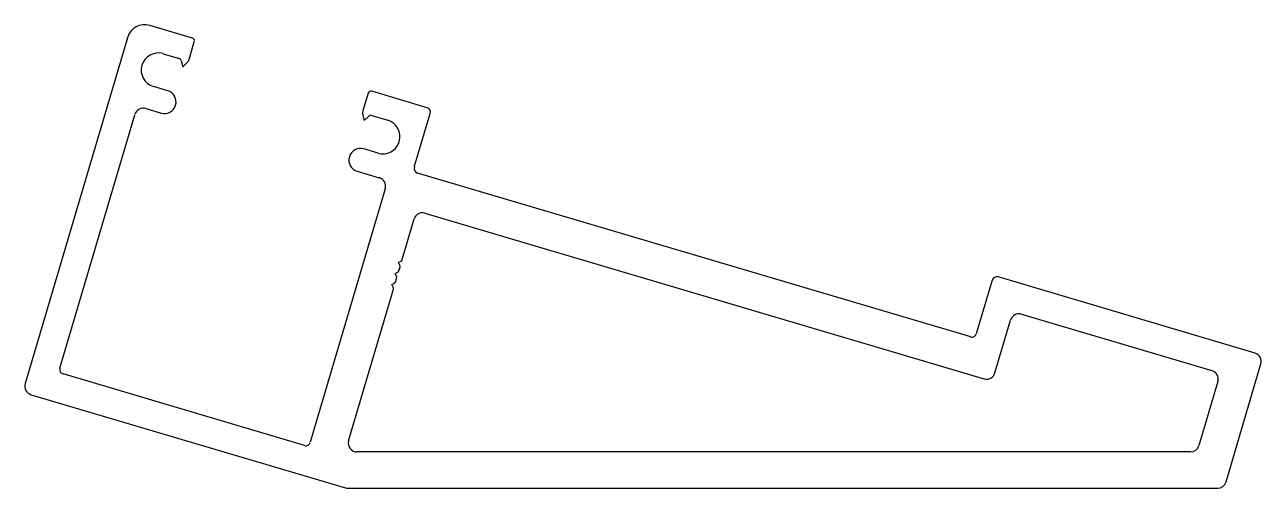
# Model space of a CAD drawing. Extents: x -49 to 59, y 6 to 46.
import ezdxf

# ---------------------------------------------------------------- set-up
doc = ezdxf.new("R2010")
doc.units = 0
doc.layers.add('5', color=7, linetype='CONTINUOUS')

msp = doc.modelspace()

# ---------------------------------------------------------------- linework, layer by layer
at = {"layer": '5'}
for p, q in [((-34.31, 45.29), (-38.03, 46.39)), ((-40, 45.32), (-48.96, 15.08)), ((-34.63, 43.33), (-34.14, 44.97)), ((-36.86, 43.92), (-35.46, 43.51)), ((-35.29, 43.33), (-35.16, 42.78)), ((-35.16, 42.78), (-34.7, 43.22)), ((-36.47, 40.68), (-37.72, 41.05)), ((-18.92, 40.47), (-19.41, 38.83)), ((-13.76, 39.2), (-18.61, 40.64)), ((-38.37, 39.12), (-37.05, 38.73)), ((-45.91, 16.43), (-39.34, 38.59)), ((-19.41, 38.69), (-19.26, 38.08)), ((-19.26, 38.08), (-18.86, 38.46)), ((-18.61, 38.52), (-17.21, 38.1)), ((-14.88, 34), (-13.49, 38.7)), ((-18.06, 35.23), (-19.3, 35.6)), ((-19.88, 33.65), (-17.96, 33.08)), ((33.33, 19.3), (-14.6, 33.49)), ((-17.43, 32.1), (-23.99, 9.94)), ((-15.94, 25.92), (-14.89, 29.47)), ((-13.95, 29.99), (34.52, 15.64)), ((-16.28, 25.66), (-16.06, 25.77)), ((-16.16, 25.43), (-16.28, 25.65)), ((-16.23, 24.96), (-16.14, 25.24)), ((-16.14, 25.24), (-16.23, 24.96)), ((-16.23, 24.96), (-16.14, 25.24)), ((-16.14, 25.24), (-16.23, 24.96)), ((-16.23, 24.96), (-16.14, 25.24)), ((-16.84, 23.74), (-16.63, 23.86)), ((-16.56, 24.7), (-16.35, 24.81)), ((-16.45, 24.48), (-16.56, 24.69)), ((-16.51, 24), (-16.43, 24.29)), ((35.71, 24.13), (34.32, 19.43)), ((58.72, 17.74), (36.22, 24.4)), ((-20.64, 10.08), (-16.71, 23.33)), ((-16.73, 23.52), (-16.85, 23.73)), ((35.95, 16.01), (37.32, 20.63)), ((38.27, 21.15), (54.95, 16.21)), ((33.81, 19.16), (33.33, 19.3)), ((56.18, 6.48), (59.23, 16.79)), ((-24.49, 9.66), (-45.63, 15.92)), ((34.52, 15.64), (35.01, 15.49)), ((55.47, 15.26), (53.81, 9.65)), ((-48.42, 14.1), (-20.92, 5.96)), ((53.08, 9.11), (-19.9, 9.1)), ((-20.69, 5.92), (55.45, 5.93))]:
    msp.add_line(p, q, dxfattribs=at)
for centre, radius, start, end in [((-38.48, 44.87), 1.59, 73.5049, 163.5049), ((-34.39, 45.05), 0.254, 343.5049, 73.5049), ((-37.29, 42.49), 1.5, 73.5049, 163.5049), ((-35.54, 43.27), 0.254, 13.5049, 73.5049), ((-34.87, 43.41), 0.254, 313.5049, 343.5049), ((-37.29, 42.49), 1.5, 163.5049, 253.5049), ((-36.76, 39.71), 1.02, 343.5049, 73.5049), ((-18.68, 40.39), 0.254, 73.5049, 163.5049), ((-38.59, 38.37), 0.787, 73.5049, 163.5049), ((-36.76, 39.71), 1.02, 253.5049, 343.5049), ((-13.88, 38.81), 0.406, 343.5049, 73.5049), ((-19.16, 38.75), 0.254, 163.5049, 193.5049), ((-18.68, 38.28), 0.254, 73.5049, 133.5049), ((-17.64, 36.67), 1.5, 343.5049, 73.5049), ((-17.64, 36.67), 1.5, 253.5049, 343.5049), ((-19.59, 34.62), 1.02, 163.5049, 253.5049), ((-19.59, 34.62), 1.02, 73.5049, 163.5049), ((-14.49, 33.88), 0.406, 163.5049, 253.5049), ((-18.18, 32.33), 0.787, 343.5049, 73.5049), ((-14.16, 29.26), 0.762, 73.5049, 163.5049), ((-16.47, 25.03), 0.25, 298.5049, 343.5049), ((-16.27, 25.65), 0.008, 118.5049, 208.5049), ((-16.38, 25.31), 0.25, 343.5049, 28.5049), ((-16.18, 25.99), 0.25, 298.5049, 343.5049), ((-16.75, 24.08), 0.25, 298.5049, 343.5049), ((-16.56, 24.69), 0.008, 118.5049, 208.5049), ((-16.67, 24.36), 0.25, 343.5049, 28.5049), ((36.1, 24.01), 0.406, 73.5049, 163.5049), ((-16.84, 23.73), 0.008, 118.5049, 208.5049), ((-16.95, 23.4), 0.25, 343.5049, 28.5049), ((38.05, 20.41), 0.762, 73.5049, 163.5049), ((33.93, 19.55), 0.406, 253.5049, 343.5049), ((58.5, 17.01), 0.762, 343.5049, 73.5049), ((-45.52, 16.31), 0.406, 163.5049, 253.5049), ((35.22, 16.22), 0.762, 253.5049, 343.5049), ((54.74, 15.47), 0.762, 343.5049, 73.5049), ((-48.2, 14.86), 0.787, 163.5049, 253.5049), ((-24.38, 10.05), 0.406, 253.5049, 343.5049), ((-19.9, 9.86), 0.762, 163.5049, 270.0049), ((53.08, 9.87), 0.762, 270.0049, 343.5049), ((-20.69, 6.71), 0.787, 253.5049, 270.0049), ((55.45, 6.69), 0.762, 270.0049, 343.5049)]:
    msp.add_arc(centre, radius, start, end, dxfattribs=at)

doc.saveas('drawing.dxf')
